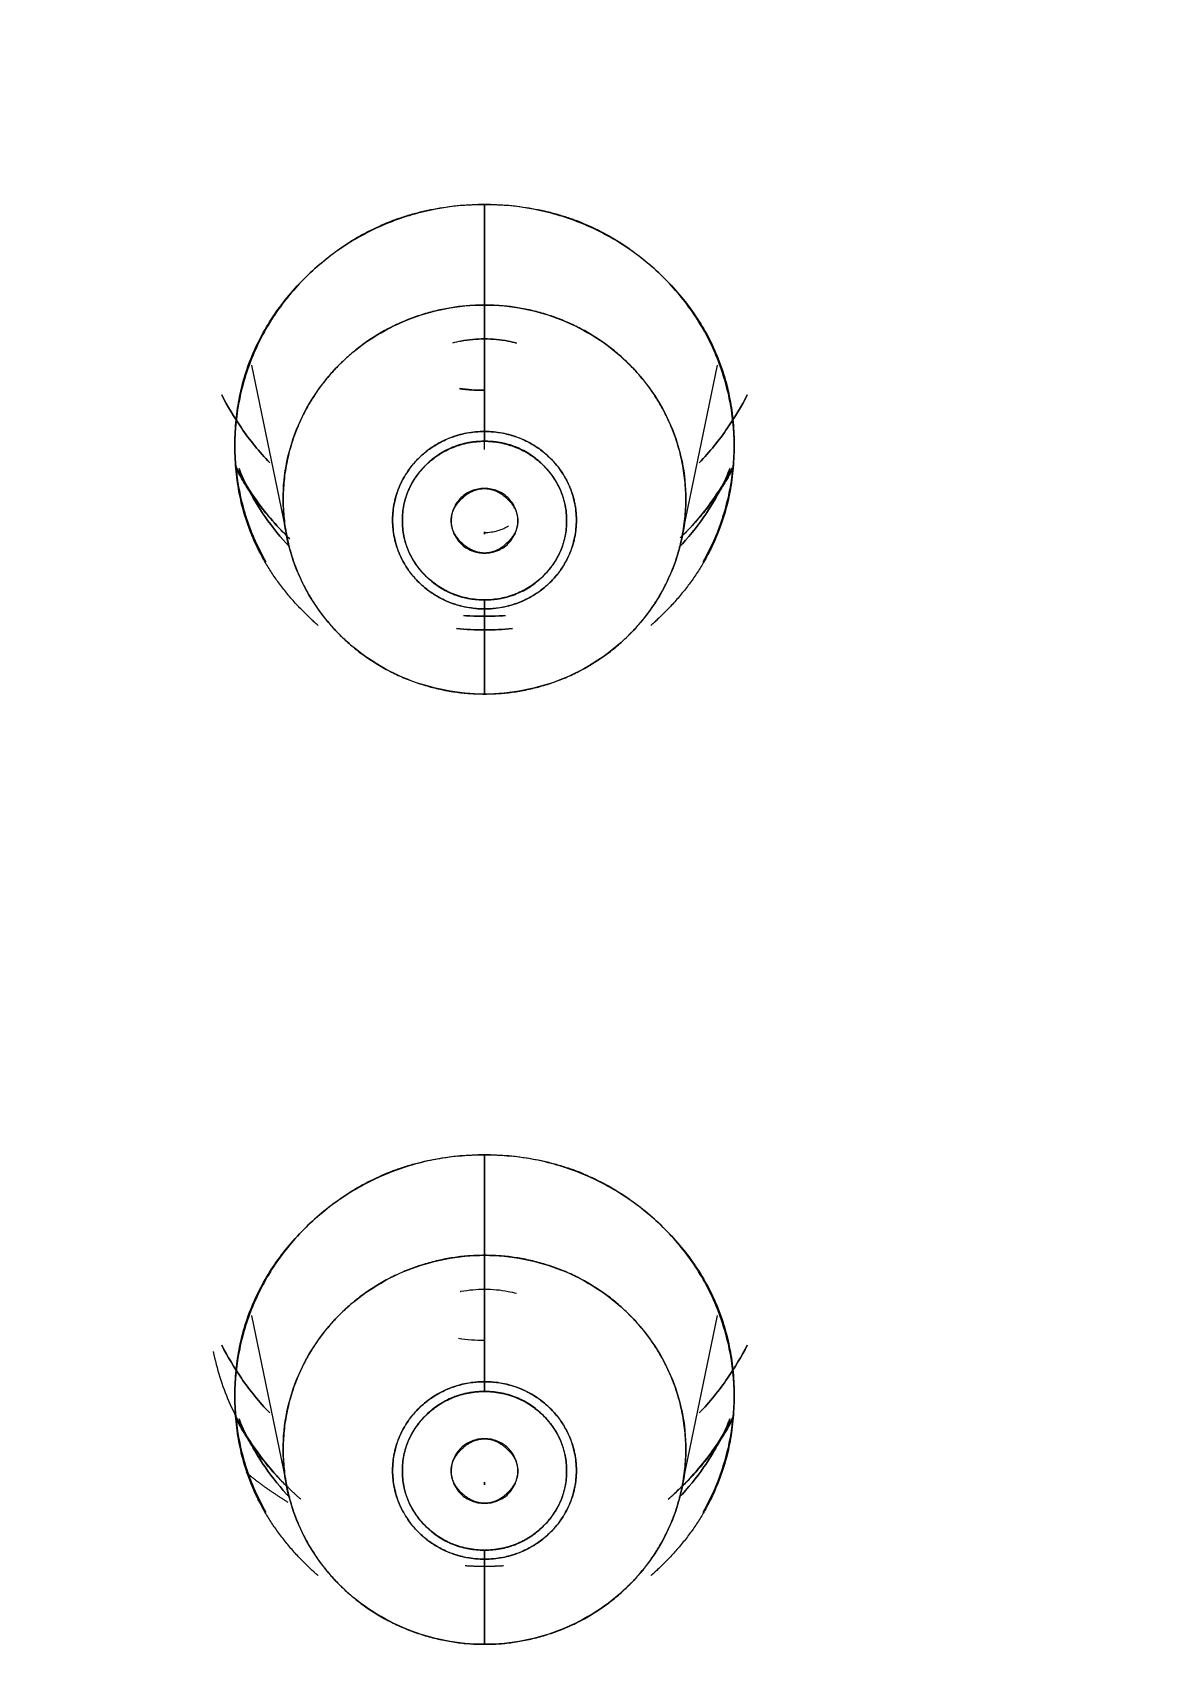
# Model space of a CAD drawing. Header units: inches. Extents: x 1105 to 1525, y -292 to 302.
# Drawn here: x 1216.67 to 1224.23, y 72.6 to 83.61 of the extents above; entities that cross this region are included whole.
import ezdxf

# ---------------------------------------------------------------- set-up
doc = ezdxf.new("R2010")
doc.units = ezdxf.units.IN
doc.header["$LTSCALE"] = 2.42
doc.header["$MEASUREMENT"] = 0
doc.header["$PDMODE"] = 3
doc.header["$PDSIZE"] = 0.3125
doc.layers.get('0').update_dxf_attribs({"linetype": 'CONTINUOUS'})
doc.layers.get('Defpoints').update_dxf_attribs({"linetype": 'CONTINUOUS'})
doc.layers.add('DIM', color=3, linetype='CONTINUOUS', lineweight=18)
doc.styles.get("Standard").update_dxf_attribs({"font": 'arial.ttf', "width": 0.8})
doc.dimstyles.new('ISO-25', dxfattribs={"dimtxt": 5, "dimasz": 2.5, "dimexe": 1.25, "dimexo": 0.625, "dimgap": 2, "dimtad": 1, "dimtih": 1, "dimtoh": 1, "dimdec": 1, "dimdsep": 46, "dimtxsty": 'Standard', "dimcen": 0, "dimclrd": 3, "dimclre": 3, "dimclrt": 4, "dimadec": 0, "dimazin": 0, "dimtfac": 1, "dimtdec": 1, "dimtmove": 0, "dimatfit": 3, "dimfxl": 1, "dimarcsym": 0})

# ---------------------------------------------------------------- blocks, each defined once
blk = doc.blocks.new('*D1')
at = {"layer": 'Defpoints', "color": 0, "transparency": 16777216}
for p in [(1211.201, 101.815), (1211.201, -172.578), (1309.638, -172.578)]:
    blk.add_point(p, dxfattribs=at)
at = {"layer": 'DIM', "color": 3, "lineweight": -2, "transparency": 16777216}
for p, q in [((1211.826, 101.815), (1310.888, 101.815)), ((1309.638, 96.815), (1309.638, -30.872)), ((1309.638, -167.578), (1309.638, -39.892)), ((1211.826, -172.578), (1310.888, -172.578))]:
    blk.add_line(p, q, dxfattribs=at)
at = {"layer": 'DIM', "color": 3, "transparency": 16777216}
for points in [[(1308.805, 96.815), (1310.472, 96.815), (1309.638, 101.815)], [(1308.805, -167.578), (1310.472, -167.578), (1309.638, -172.578)]]:
    blk.add_solid(points, dxfattribs=at)
at = {"layer": 'DIM', "color": 4, "transparency": 16777216, "insert": (1309.638, -35.382), "char_height": 5, "attachment_point": 5}
blk.add_mtext('274.4', dxfattribs=at)
blk = doc.blocks.new('*D3')
at = {"layer": 'Defpoints', "color": 0, "transparency": 16777216}
for p in [(1279.036, 140.16), (1143.365, 34.026), (1279.036, 34.019)]:
    blk.add_point(p, dxfattribs=at)
at = {"layer": 'DIM', "color": 3, "lineweight": -2, "transparency": 16777216}
for p, q in [((1143.365, 34.651), (1143.365, 141.41)), ((1279.036, 34.644), (1279.036, 141.41)), ((1148.365, 140.16), (1202.64, 140.16)), ((1274.036, 140.16), (1219.761, 140.16))]:
    blk.add_line(p, q, dxfattribs=at)
at = {"layer": 'DIM', "color": 3, "transparency": 16777216}
for points in [[(1148.365, 140.993), (1148.365, 139.326), (1143.365, 140.16)], [(1274.036, 140.993), (1274.036, 139.326), (1279.036, 140.16)]]:
    blk.add_solid(points, dxfattribs=at)
at = {"layer": 'DIM', "color": 4, "transparency": 16777216, "insert": (1211.201, 140.16), "char_height": 5, "attachment_point": 5}
blk.add_mtext('135.7', dxfattribs=at)

msp = doc.modelspace()

# ---------------------------------------------------------------- linework, layer by layer
at = {"linetype": 'Continuous', "lineweight": 18, "extrusion": (0, 1, 0)}
for p, q in [((1218.137, 81.376), (1218.376, 80.22)), ((1221.025, 80.22), (1221.264, 81.376)), ((1218.137, 75.001), (1218.376, 73.845)), ((1221.025, 73.845), (1221.264, 75.001))]:
    msp.add_line(p, q, dxfattribs=at)
at = {"linetype": 'Continuous', "lineweight": 18}
for points, degree, knots in [([(1211.201, 101.815), (1211.24, 101.815), (1211.334, 101.814), (1211.495, 101.814), (1211.699, 101.813), (1211.944, 101.811), (1212.231, 101.807), (1212.56, 101.801), (1212.931, 101.793), (1213.344, 101.781), (1213.798, 101.766), (1214.295, 101.745), (1214.833, 101.719), (1215.413, 101.686), (1216.035, 101.645), (1216.698, 101.595), (1217.402, 101.535), (1218.148, 101.464), (1218.934, 101.379), (1219.76, 101.281), (1220.627, 101.166), (1221.534, 101.035), (1222.48, 100.884), (1223.466, 100.713), (1224.489, 100.52), (1225.55, 100.302), (1226.649, 100.058), (1227.783, 99.786), (1228.953, 99.484), (1230.157, 99.15), (1231.395, 98.782), (1232.665, 98.377), (1233.965, 97.934), (1235.295, 97.45), (1237.281, 96.68), (1239.901, 95.552), (1243.109, 93.966), (1246.277, 92.182), (1249.39, 90.197), (1252.434, 88.008), (1255.392, 85.614), (1258.316, 82.951), (1261.167, 80.013), (1263.139, 77.7), (1264.154, 76.412), (1264.3, 76.226)], 3, [0, 0, 0, 0, 0.001942, 0.004566, 0.007871, 0.011858, 0.016527, 0.021878, 0.027911, 0.034627, 0.042025, 0.050107, 0.058872, 0.06832, 0.078451, 0.089264, 0.100761, 0.11294, 0.125802, 0.139346, 0.153574, 0.168483, 0.184076, 0.200351, 0.217309, 0.234949, 0.253272, 0.272278, 0.291966, 0.312337, 0.333391, 0.355128, 0.377547, 0.40065, 0.424435, 0.481944, 0.540492, 0.600079, 0.660704, 0.722369, 0.785072, 0.848814, 0.918267, 0.988229, 1, 1, 1, 1]), ([(1278.773, 32.316), (1278.773, 34.452), (1278.555, 38.724), (1277.581, 45.07), (1275.967, 51.293), (1273.729, 57.334), (1270.89, 63.134), (1267.475, 68.637), (1263.519, 73.79), (1259.058, 78.543), (1254.137, 82.852), (1248.802, 86.674), (1243.105, 89.972), (1237.101, 92.715), (1230.847, 94.877), (1224.405, 96.435), (1217.834, 97.377), (1213.412, 97.587), (1211.201, 97.587)], 3, [0, 0, 0, 0, 0.0625, 0.125, 0.1875, 0.25, 0.3125, 0.375, 0.4375, 0.5, 0.5625, 0.625, 0.6875, 0.75, 0.8125, 0.875, 0.9375, 1, 1, 1, 1]), ([(1211.201, 97.587), (1213.412, 97.587), (1217.834, 97.376), (1226.594, 96.122), (1237.226, 93.007), (1247.024, 87.949), (1254.135, 82.851), (1259.059, 78.544), (1263.517, 73.789), (1267.476, 68.637), (1270.888, 63.133), (1273.73, 57.334), (1275.594, 52.3), (1276.773, 48.182), (1277.744, 44.012), (1278.555, 38.724), (1278.773, 34.452), (1278.773, 32.316)], 3, [0, 0, 0, 0, 0.0625, 0.125, 0.25, 0.375, 0.4375, 0.5, 0.5625, 0.625, 0.6875, 0.75, 0.8125, 0.84375, 0.875, 0.9375, 1, 1, 1, 1]), ([(1195.817, 93.394), (1202.015, 94.846), (1208.388, 95.111), (1213.318, 95.316), (1218.223, 94.804), (1224.622, 94.135), (1230.757, 92.275), (1238.11, 90.045), (1244.729, 86.221), (1251.525, 82.295), (1257.155, 76.908), (1262.782, 71.525), (1266.914, 64.997), (1271.044, 58.472), (1273.44, 51.181), (1275.835, 43.891), (1276.356, 36.257), (1276.877, 28.632), (1275.497, 21.105), (1274.115, 13.574), (1270.908, 6.579), (1268.052, 0.347), (1263.883, -5.15), (1257.961, -12.96), (1249.886, -18.696), (1244.869, -22.26), (1239.241, -24.844)], 2, [0, 0, 0, 0.125, 0.125, 0.1875, 0.1875, 0.25, 0.25, 0.3125, 0.3125, 0.375, 0.375, 0.4375, 0.4375, 0.5, 0.5, 0.5625, 0.5625, 0.625, 0.625, 0.6875, 0.6875, 0.75, 0.75, 0.875, 0.875, 1, 1, 1]), ([(1239.241, -24.844), (1239.945, -24.521), (1241.272, -23.883), (1243.174, -22.889), (1245.001, -21.861), (1246.885, -20.721), (1248.901, -19.401), (1251.067, -17.862), (1253.381, -16.063), (1255.852, -13.947), (1258.478, -11.445), (1261.219, -8.502), (1263.993, -5.097), (1266.701, -1.233), (1269.256, 3.091), (1271.566, 7.863), (1273.516, 12.997), (1275.013, 18.357), (1276.016, 23.822), (1276.519, 29.339), (1276.519, 34.879), (1276.016, 40.4), (1275.013, 45.856), (1273.519, 51.206), (1271.546, 56.409), (1269.108, 61.424), (1266.224, 66.213), (1262.916, 70.741), (1259.21, 74.971), (1255.137, 78.868), (1250.725, 82.407), (1245.994, 85.568), (1241.004, 88.308), (1235.91, 90.561), (1230.9, 92.3), (1226.102, 93.564), (1221.565, 94.42), (1217.342, 94.931), (1213.501, 95.163), (1210.069, 95.186), (1207.014, 95.06), (1204.285, 94.831), (1201.84, 94.532), (1199.657, 94.187), (1197.676, 93.811), (1196.425, 93.537), (1195.817, 93.394)], 3, [0, 0, 0, 0, 0.012202, 0.023189, 0.033858, 0.045296, 0.057999, 0.071972, 0.087381, 0.104481, 0.123651, 0.145097, 0.168608, 0.193819, 0.220656, 0.249232, 0.279085, 0.309194, 0.339088, 0.368937, 0.398843, 0.428755, 0.458652, 0.488547, 0.518447, 0.548347, 0.57824, 0.608136, 0.638049, 0.667943, 0.697772, 0.727718, 0.757896, 0.787508, 0.81533, 0.841142, 0.865293, 0.887639, 0.907732, 0.925508, 0.941345, 0.955585, 0.96839, 0.979913, 0.990205, 1, 1, 1, 1]), ([(1275.847, 28.397), (1275.855, 28.506), (1276.042, 31.393), (1276.001, 37.08), (1274.791, 45.363), (1272.449, 53.418), (1269.02, 61.1), (1264.562, 68.273), (1259.157, 74.81), (1252.9, 80.594), (1245.902, 85.522), (1238.289, 89.508), (1230.196, 92.479), (1221.759, 94.387), (1213.124, 95.194), (1204.448, 94.882), (1198.741, 93.93), (1195.937, 93.274)], 3, [0, 0, 0, 0, 0.002813, 0.073998, 0.145197, 0.216398, 0.287593, 0.358788, 0.429985, 0.501178, 0.572361, 0.643545, 0.714738, 0.785869, 0.857235, 0.928659, 1, 1, 1, 1]), ([(1195.887, 93.19), (1196.492, 93.332), (1197.738, 93.605), (1199.71, 93.979), (1201.883, 94.322), (1204.316, 94.62), (1207.033, 94.848), (1210.074, 94.973), (1213.49, 94.95), (1217.314, 94.719), (1221.518, 94.21), (1226.034, 93.358), (1230.81, 92.1), (1235.796, 90.369), (1240.867, 88.127), (1245.834, 85.4), (1250.543, 82.252), (1254.935, 78.73), (1258.989, 74.851), (1262.678, 70.64), (1265.971, 66.134), (1268.842, 61.366), (1271.269, 56.374), (1273.233, 51.195), (1274.72, 45.87), (1275.718, 40.438), (1276.219, 34.943), (1276.219, 29.429), (1275.719, 23.937), (1274.72, 18.497), (1273.23, 13.162), (1271.289, 8.051), (1268.99, 3.302), (1266.446, -1.003), (1263.75, -4.849), (1260.989, -8.238), (1258.26, -11.168), (1255.647, -13.658), (1253.187, -15.765), (1250.884, -17.555), (1248.728, -19.088), (1246.721, -20.401), (1244.846, -21.536), (1243.027, -22.56), (1241.133, -23.549), (1239.813, -24.184), (1239.113, -24.505)], 3, [0, 0, 0, 0, 0.009795, 0.020087, 0.03161, 0.044415, 0.058655, 0.074492, 0.092268, 0.112361, 0.134707, 0.158858, 0.18467, 0.212492, 0.242104, 0.272282, 0.302228, 0.332057, 0.361951, 0.391864, 0.42176, 0.451653, 0.481553, 0.511453, 0.541348, 0.571245, 0.601157, 0.631063, 0.660912, 0.690806, 0.720915, 0.750768, 0.779344, 0.806181, 0.831392, 0.854903, 0.876349, 0.895519, 0.912619, 0.928028, 0.942001, 0.954704, 0.966142, 0.976811, 0.987798, 1, 1, 1, 1]), ([(1238.926, -24.204), (1244.594, -21.601), (1249.636, -17.993), (1253.679, -15.099), (1257.214, -11.632), (1261.748, -7.184), (1265.281, -1.952), (1269.377, 4.114), (1271.926, 10.932), (1274.313, 17.314), (1275.221, 24.04), (1276.204, 31.32), (1275.41, 38.624), (1274.478, 47.195), (1271.171, 55.203), (1268.094, 62.655), (1263.166, 69.11), (1259.017, 74.545), (1253.753, 79.002), (1248.176, 83.723), (1241.629, 87.101), (1235.346, 90.344), (1228.485, 92.185), (1218.496, 94.865), (1208.135, 94.39), (1201.98, 94.108), (1195.989, 92.705)], 2, [0, 0, 0, 0.125, 0.125, 0.1875, 0.1875, 0.25, 0.25, 0.3125, 0.3125, 0.375, 0.375, 0.4375, 0.4375, 0.5, 0.5, 0.5625, 0.5625, 0.625, 0.625, 0.6875, 0.6875, 0.75, 0.75, 0.875, 0.875, 1, 1, 1]), ([(1195.989, 92.705), (1196.681, 92.867), (1198.001, 93.154), (1199.941, 93.514), (1201.848, 93.812), (1203.864, 94.068), (1206.081, 94.278), (1208.538, 94.424), (1211.258, 94.481), (1214.287, 94.415), (1217.665, 94.179), (1221.39, 93.718), (1225.413, 92.977), (1229.663, 91.91), (1234.077, 90.476), (1238.587, 88.642), (1243.083, 86.403), (1247.409, 83.81), (1251.422, 80.959), (1255.075, 77.927), (1258.424, 74.708), (1261.577, 71.202), (1264.604, 67.271), (1267.483, 62.819), (1270.107, 57.845), (1272.33, 52.456), (1274.036, 46.829), (1275.168, 41.173), (1275.735, 35.705), (1275.811, 30.574), (1275.491, 25.797), (1274.836, 21.258), (1273.845, 16.787), (1272.478, 12.274), (1270.697, 7.727), (1268.522, 3.274), (1266.041, -0.911), (1263.375, -4.71), (1260.618, -8.09), (1257.835, -11.072), (1255.092, -13.667), (1252.471, -15.879), (1250.029, -17.736), (1247.779, -19.294), (1245.71, -20.607), (1243.81, -21.721), (1242.074, -22.664), (1240.467, -23.48), (1239.433, -23.971), (1238.926, -24.204)], 3, [0, 0, 0, 0, 0.011269, 0.021419, 0.031278, 0.041852, 0.053605, 0.066538, 0.08081, 0.096678, 0.114498, 0.1344, 0.156117, 0.179301, 0.203861, 0.229789, 0.256714, 0.283873, 0.310306, 0.335514, 0.360061, 0.38505, 0.41157, 0.440282, 0.471001, 0.502948, 0.535235, 0.566974, 0.597228, 0.625207, 0.651, 0.675617, 0.700265, 0.725877, 0.752635, 0.779868, 0.806498, 0.831609, 0.855023, 0.876985, 0.897373, 0.915773, 0.93207, 0.946569, 0.959582, 0.971263, 0.981756, 0.991115, 1, 1, 1, 1]), ([(1219.701, 82.455), (1219.591, 82.455), (1219.481, 82.444), (1219.266, 82.403), (1219.161, 82.372), (1218.958, 82.291), (1218.861, 82.241), (1218.679, 82.123), (1218.594, 82.056), (1218.439, 81.906), (1218.369, 81.824), (1218.247, 81.648), (1218.196, 81.554), (1218.112, 81.358), (1218.08, 81.257), (1218.037, 81.049), (1218.026, 80.943), (1218.026, 80.731), (1218.037, 80.625), (1218.08, 80.418), (1218.112, 80.316), (1218.177, 80.163), (1218.204, 80.11), (1218.234, 80.057)], 3, [0, 0, 0, 0, 0.094677, 0.094677, 0.189354, 0.189354, 0.28403, 0.28403, 0.378707, 0.378707, 0.473384, 0.473384, 0.568061, 0.568061, 0.662738, 0.662738, 0.757414, 0.757414, 0.852091, 0.852091, 0.946768, 0.946768, 1, 1, 1, 1]), ([(1218.584, 79.631), (1218.55, 79.661), (1218.026, 80.166), (1218.026, 81.506), (1219.006, 82.455), (1219.701, 82.455)], 2, [0, 0, 0, 0.022144, 0.348096, 0.674048, 1, 1, 1]), ([(1221.167, 80.057), (1221.197, 80.11), (1221.224, 80.163), (1221.289, 80.316), (1221.321, 80.418), (1221.364, 80.625), (1221.375, 80.731), (1221.375, 80.943), (1221.364, 81.049), (1221.321, 81.257), (1221.289, 81.358), (1221.206, 81.554), (1221.154, 81.648), (1221.032, 81.824), (1220.962, 81.906), (1220.807, 82.056), (1220.722, 82.123), (1220.54, 82.241), (1220.443, 82.291), (1220.24, 82.372), (1220.135, 82.403), (1219.92, 82.444), (1219.81, 82.455), (1219.701, 82.455)], 3, [0, 0, 0, 0, 0.053232, 0.053232, 0.147909, 0.147909, 0.242586, 0.242586, 0.337262, 0.337262, 0.431939, 0.431939, 0.526616, 0.526616, 0.621293, 0.621293, 0.71597, 0.71597, 0.810646, 0.810646, 0.905323, 0.905323, 1, 1, 1, 1]), ([(1219.701, 82.455), (1220.394, 82.455), (1221.375, 81.508), (1221.375, 80.168), (1220.851, 79.661), (1220.817, 79.631)], 2, [0, 0, 0, 0.325952, 0.651904, 0.977856, 1, 1, 1]), ([(1219.701, 79.17), (1219.612, 79.17), (1219.524, 79.179), (1219.35, 79.212), (1219.265, 79.237), (1219.102, 79.302), (1219.024, 79.343), (1218.877, 79.438), (1218.808, 79.492), (1218.683, 79.613), (1218.627, 79.679), (1218.528, 79.821), (1218.486, 79.897), (1218.419, 80.055), (1218.393, 80.137), (1218.358, 80.304), (1218.35, 80.39), (1218.35, 80.561), (1218.358, 80.646), (1218.393, 80.813), (1218.419, 80.896), (1218.486, 81.053), (1218.528, 81.129), (1218.627, 81.271), (1218.683, 81.337), (1218.808, 81.458), (1218.877, 81.513), (1219.024, 81.607), (1219.102, 81.648), (1219.265, 81.713), (1219.35, 81.738), (1219.524, 81.772), (1219.612, 81.78), (1219.701, 81.78)], 3, [0, 0, 0, 0, 0.0625, 0.0625, 0.125, 0.125, 0.1875, 0.1875, 0.25, 0.25, 0.3125, 0.3125, 0.375, 0.375, 0.4375, 0.4375, 0.5, 0.5, 0.5625, 0.5625, 0.625, 0.625, 0.6875, 0.6875, 0.75, 0.75, 0.8125, 0.8125, 0.875, 0.875, 0.9375, 0.9375, 1, 1, 1, 1]), ([(1219.701, 81.78), (1219.789, 81.78), (1219.877, 81.772), (1220.051, 81.738), (1220.136, 81.713), (1220.299, 81.648), (1220.377, 81.607), (1220.524, 81.513), (1220.593, 81.458), (1220.718, 81.337), (1220.775, 81.271), (1220.873, 81.129), (1220.915, 81.053), (1220.982, 80.896), (1221.008, 80.813), (1221.043, 80.646), (1221.051, 80.561), (1221.051, 80.39), (1221.043, 80.304), (1221.008, 80.137), (1220.982, 80.055), (1220.915, 79.897), (1220.873, 79.821), (1220.775, 79.679), (1220.718, 79.613), (1220.593, 79.492), (1220.524, 79.438), (1220.377, 79.343), (1220.299, 79.302), (1220.136, 79.237), (1220.051, 79.212), (1219.877, 79.179), (1219.789, 79.17), (1219.701, 79.17)], 3, [0, 0, 0, 0, 0.0625, 0.0625, 0.125, 0.125, 0.1875, 0.1875, 0.25, 0.25, 0.3125, 0.3125, 0.375, 0.375, 0.4375, 0.4375, 0.5, 0.5, 0.5625, 0.5625, 0.625, 0.625, 0.6875, 0.6875, 0.75, 0.75, 0.8125, 0.8125, 0.875, 0.875, 0.9375, 0.9375, 1, 1, 1, 1]), ([(1219.701, 81.553), (1219.648, 81.553), (1219.595, 81.548), (1219.523, 81.534), (1219.504, 81.53), (1219.485, 81.525)], 3, [0, 0, 0, 0, 0.729394, 0.729394, 1, 1, 1, 1]), ([(1219.537, 81.537), (1219.539, 81.537), (1219.541, 81.538), (1219.595, 81.548), (1219.648, 81.553), (1219.701, 81.553)], 3, [0, 0, 0, 0, 0.033117, 0.033117, 1, 1, 1, 1]), ([(1219.701, 81.553), (1219.754, 81.553), (1219.807, 81.548), (1219.878, 81.534), (1219.897, 81.53), (1219.916, 81.525)], 3, [0, 0, 0, 0, 0.729394, 0.729394, 1, 1, 1, 1]), ([(1219.916, 81.525), (1219.897, 81.53), (1219.878, 81.534), (1219.807, 81.548), (1219.754, 81.553), (1219.701, 81.553)], 3, [0, 0, 0, 0, 0.270606, 0.270606, 1, 1, 1, 1]), ([(1217.938, 81.177), (1217.977, 81.101), (1218.021, 81.027), (1218.127, 80.873), (1218.19, 80.795), (1218.26, 80.722)], 3, [0, 0, 0, 0, 0.461241, 0.461241, 1, 1, 1, 1]), ([(1218.26, 80.722), (1218.19, 80.795), (1218.127, 80.873), (1218.021, 81.027), (1217.977, 81.101), (1217.938, 81.177)], 3, [0, 0, 0, 0, 0.538758, 0.538758, 1, 1, 1, 1]), ([(1221.141, 80.722), (1221.211, 80.795), (1221.274, 80.873), (1221.38, 81.027), (1221.424, 81.101), (1221.463, 81.177)], 3, [0, 0, 0, 0, 0.538758, 0.538758, 1, 1, 1, 1]), ([(1221.463, 81.177), (1221.424, 81.101), (1221.38, 81.027), (1221.274, 80.873), (1221.211, 80.795), (1221.141, 80.722)], 3, [0, 0, 0, 0, 0.461241, 0.461241, 1, 1, 1, 1]), ([(1219.701, 80.932), (1219.66, 80.932), (1219.62, 80.928), (1219.541, 80.913), (1219.502, 80.902), (1219.427, 80.872), (1219.391, 80.853), (1219.324, 80.81), (1219.293, 80.785), (1219.236, 80.73), (1219.21, 80.7), (1219.165, 80.635), (1219.146, 80.601), (1219.115, 80.528), (1219.104, 80.491), (1219.088, 80.415), (1219.084, 80.376), (1219.084, 80.298), (1219.088, 80.259), (1219.104, 80.182), (1219.115, 80.145), (1219.146, 80.073), (1219.165, 80.038), (1219.21, 79.973), (1219.236, 79.943), (1219.293, 79.888), (1219.324, 79.863), (1219.391, 79.82), (1219.427, 79.801), (1219.502, 79.771), (1219.541, 79.76), (1219.62, 79.745), (1219.66, 79.741), (1219.701, 79.741)], 3, [0, 0, 0, 0, 0.0625, 0.0625, 0.125, 0.125, 0.1875, 0.1875, 0.25, 0.25, 0.3125, 0.3125, 0.375, 0.375, 0.4375, 0.4375, 0.5, 0.5, 0.5625, 0.5625, 0.625, 0.625, 0.6875, 0.6875, 0.75, 0.75, 0.8125, 0.8125, 0.875, 0.875, 0.9375, 0.9375, 1, 1, 1, 1]), ([(1219.701, 79.741), (1219.741, 79.741), (1219.781, 79.745), (1219.86, 79.76), (1219.899, 79.771), (1219.974, 79.801), (1220.01, 79.82), (1220.077, 79.863), (1220.108, 79.888), (1220.165, 79.943), (1220.191, 79.973), (1220.236, 80.038), (1220.255, 80.073), (1220.286, 80.145), (1220.297, 80.182), (1220.313, 80.259), (1220.317, 80.298), (1220.317, 80.376), (1220.313, 80.415), (1220.297, 80.491), (1220.286, 80.528), (1220.255, 80.601), (1220.236, 80.635), (1220.191, 80.7), (1220.165, 80.73), (1220.108, 80.785), (1220.077, 80.81), (1220.01, 80.853), (1219.974, 80.872), (1219.899, 80.902), (1219.86, 80.913), (1219.781, 80.928), (1219.741, 80.932), (1219.701, 80.932)], 3, [0, 0, 0, 0, 0.0625, 0.0625, 0.125, 0.125, 0.1875, 0.1875, 0.25, 0.25, 0.3125, 0.3125, 0.375, 0.375, 0.4375, 0.4375, 0.5, 0.5, 0.5625, 0.5625, 0.625, 0.625, 0.6875, 0.6875, 0.75, 0.75, 0.8125, 0.8125, 0.875, 0.875, 0.9375, 0.9375, 1, 1, 1, 1]), ([(1219.701, 79.802), (1219.664, 79.802), (1219.628, 79.805), (1219.558, 79.819), (1219.523, 79.829), (1219.456, 79.856), (1219.424, 79.872), (1219.365, 79.911), (1219.337, 79.933), (1219.286, 79.982), (1219.263, 80.009), (1219.223, 80.067), (1219.205, 80.098), (1219.178, 80.162), (1219.167, 80.196), (1219.153, 80.264), (1219.15, 80.299), (1219.15, 80.368), (1219.153, 80.403), (1219.167, 80.472), (1219.178, 80.505), (1219.205, 80.569), (1219.223, 80.6), (1219.263, 80.658), (1219.286, 80.685), (1219.337, 80.734), (1219.365, 80.757), (1219.424, 80.795), (1219.456, 80.812), (1219.523, 80.838), (1219.558, 80.849), (1219.628, 80.862), (1219.664, 80.866), (1219.701, 80.866)], 3, [0, 0, 0, 0, 0.0625, 0.0625, 0.125, 0.125, 0.1875, 0.1875, 0.25, 0.25, 0.3125, 0.3125, 0.375, 0.375, 0.4375, 0.4375, 0.5, 0.5, 0.5625, 0.5625, 0.625, 0.625, 0.6875, 0.6875, 0.75, 0.75, 0.8125, 0.8125, 0.875, 0.875, 0.9375, 0.9375, 1, 1, 1, 1]), ([(1219.701, 80.866), (1219.737, 80.866), (1219.773, 80.862), (1219.843, 80.849), (1219.878, 80.838), (1219.945, 80.812), (1219.977, 80.795), (1220.036, 80.757), (1220.064, 80.734), (1220.115, 80.685), (1220.138, 80.658), (1220.178, 80.6), (1220.196, 80.569), (1220.223, 80.505), (1220.234, 80.472), (1220.248, 80.403), (1220.251, 80.368), (1220.251, 80.299), (1220.248, 80.264), (1220.234, 80.196), (1220.223, 80.162), (1220.196, 80.098), (1220.178, 80.067), (1220.138, 80.009), (1220.115, 79.982), (1220.064, 79.933), (1220.036, 79.911), (1219.977, 79.872), (1219.945, 79.856), (1219.878, 79.829), (1219.843, 79.819), (1219.773, 79.805), (1219.737, 79.802), (1219.701, 79.802)], 3, [0, 0, 0, 0, 0.0625, 0.0625, 0.125, 0.125, 0.1875, 0.1875, 0.25, 0.25, 0.3125, 0.3125, 0.375, 0.375, 0.4375, 0.4375, 0.5, 0.5, 0.5625, 0.5625, 0.625, 0.625, 0.6875, 0.6875, 0.75, 0.75, 0.8125, 0.8125, 0.875, 0.875, 0.9375, 0.9375, 1, 1, 1, 1]), ([(1218.035, 80.694), (1218.071, 80.623), (1218.112, 80.554), (1218.225, 80.391), (1218.303, 80.3), (1218.391, 80.215), (1218.393, 80.213), (1218.395, 80.211)], 3, [0, 0, 0, 0, 0.396762, 0.396762, 0.98543, 0.98543, 1, 1, 1, 1]), ([(1218.395, 80.211), (1218.392, 80.214), (1218.17, 80.428), (1218.039, 80.675)], 2, [0, 0, 0, 0.014518, 1, 1, 1]), ([(1218.054, 80.683), (1218.057, 80.674), (1218.061, 80.665), (1218.109, 80.552), (1218.164, 80.453), (1218.278, 80.288), (1218.334, 80.22), (1218.394, 80.156)], 3, [0, 0, 0, 0, 0.047306, 0.047306, 0.584868, 0.584868, 1, 1, 1, 1]), ([(1218.394, 80.156), (1218.334, 80.22), (1218.278, 80.288), (1218.164, 80.453), (1218.109, 80.552), (1218.061, 80.665), (1218.057, 80.674), (1218.054, 80.683)], 3, [0, 0, 0, 0, 0.415133, 0.415133, 0.952695, 0.952695, 1, 1, 1, 1]), ([(1221.005, 80.154), (1221.066, 80.218), (1221.122, 80.287), (1221.237, 80.453), (1221.292, 80.552), (1221.34, 80.665), (1221.344, 80.674), (1221.347, 80.683)], 3, [0, 0, 0, 0, 0.417513, 0.417513, 0.952273, 0.952273, 1, 1, 1, 1]), ([(1221.347, 80.683), (1221.344, 80.674), (1221.34, 80.665), (1221.292, 80.552), (1221.237, 80.453), (1221.122, 80.287), (1221.066, 80.218), (1221.005, 80.154)], 3, [0, 0, 0, 0, 0.047728, 0.047728, 0.582487, 0.582487, 1, 1, 1, 1]), ([(1221.013, 80.218), (1221.099, 80.3), (1221.176, 80.391), (1221.288, 80.553), (1221.329, 80.621), (1221.365, 80.691)], 3, [0, 0, 0, 0, 0.599369, 0.599369, 1, 1, 1, 1]), ([(1219.701, 80.549), (1219.671, 80.55), (1219.642, 80.544), (1219.588, 80.523), (1219.563, 80.507), (1219.522, 80.467), (1219.505, 80.443), (1219.483, 80.391), (1219.477, 80.362), (1219.477, 80.305), (1219.482, 80.277), (1219.505, 80.224), (1219.521, 80.2), (1219.563, 80.159), (1219.587, 80.143), (1219.642, 80.121), (1219.671, 80.116), (1219.701, 80.116)], 3, [0, 0, 0, 0, 0.125, 0.125, 0.25, 0.25, 0.375, 0.375, 0.5, 0.5, 0.625, 0.625, 0.75, 0.75, 0.875, 0.875, 1, 1, 1, 1]), ([(1219.701, 80.116), (1219.62, 80.117), (1219.478, 80.25), (1219.477, 80.333), (1219.476, 80.411), (1219.549, 80.482), (1219.618, 80.548), (1219.701, 80.549)], 2, [0, 0, 0, 0.25, 0.5, 0.5, 0.75, 0.75, 1, 1, 1]), ([(1219.701, 80.116), (1219.73, 80.116), (1219.759, 80.121), (1219.814, 80.143), (1219.839, 80.159), (1219.88, 80.2), (1219.896, 80.224), (1219.919, 80.277), (1219.925, 80.305), (1219.924, 80.362), (1219.918, 80.391), (1219.896, 80.443), (1219.879, 80.467), (1219.838, 80.507), (1219.813, 80.523), (1219.759, 80.544), (1219.73, 80.55), (1219.701, 80.549)], 3, [0, 0, 0, 0, 0.125, 0.125, 0.25, 0.25, 0.375, 0.375, 0.5, 0.5, 0.625, 0.625, 0.75, 0.75, 0.875, 0.875, 1, 1, 1, 1]), ([(1219.701, 80.549), (1219.781, 80.548), (1219.923, 80.415), (1219.924, 80.333), (1219.925, 80.254), (1219.852, 80.184), (1219.783, 80.117), (1219.701, 80.116)], 2, [0, 0, 0, 0.25, 0.5, 0.5, 0.75, 0.75, 1, 1, 1]), ([(1219.701, 80.254), (1219.716, 80.254), (1219.746, 80.256), (1219.79, 80.266), (1219.828, 80.28), (1219.851, 80.292), (1219.862, 80.298)], 3, [0, 0, 0, 0, 0.275637, 0.53006, 0.784551, 1, 1, 1, 1]), ([(1219.701, 79.6), (1219.701, 79.607), (1219.701, 79.61), (1219.701, 79.611), (1219.701, 79.609), (1219.701, 79.598), (1219.701, 79.59), (1219.701, 79.579), (1219.701, 79.579), (1219.701, 79.579)], 3, [0, 0, 0, 0, 0.33332, 0.33332, 0.666639, 0.666639, 0.999959, 0.999959, 1, 1, 1, 1]), ([(1219.701, 79.604), (1219.701, 79.604), (1219.701, 79.604), (1219.701, 79.609), (1219.701, 79.611), (1219.701, 79.61), (1219.701, 79.607), (1219.701, 79.6)], 3, [0, 0, 0, 0, 0.000072, 0.000072, 0.500036, 0.500036, 1, 1, 1, 1]), ([(1219.701, 76.079), (1219.591, 76.079), (1219.481, 76.069), (1219.266, 76.028), (1219.161, 75.997), (1218.958, 75.916), (1218.861, 75.866), (1218.679, 75.748), (1218.594, 75.681), (1218.439, 75.531), (1218.369, 75.449), (1218.247, 75.273), (1218.196, 75.179), (1218.112, 74.983), (1218.08, 74.881), (1218.037, 74.674), (1218.026, 74.568), (1218.026, 74.356), (1218.037, 74.25), (1218.08, 74.043), (1218.112, 73.941), (1218.177, 73.788), (1218.204, 73.734), (1218.234, 73.682)], 3, [0, 0, 0, 0, 0.094677, 0.094677, 0.189354, 0.189354, 0.28403, 0.28403, 0.378707, 0.378707, 0.473384, 0.473384, 0.568061, 0.568061, 0.662738, 0.662738, 0.757414, 0.757414, 0.852091, 0.852091, 0.946768, 0.946768, 1, 1, 1, 1]), ([(1218.584, 73.256), (1218.55, 73.286), (1218.026, 73.791), (1218.026, 75.131), (1219.006, 76.079), (1219.701, 76.079)], 2, [0, 0, 0, 0.022144, 0.348096, 0.674048, 1, 1, 1]), ([(1219.701, 76.079), (1220.394, 76.079), (1221.375, 75.133), (1221.375, 73.793), (1220.851, 73.286), (1220.817, 73.256)], 2, [0, 0, 0, 0.325952, 0.651904, 0.977856, 1, 1, 1]), ([(1221.167, 73.682), (1221.197, 73.734), (1221.224, 73.788), (1221.289, 73.941), (1221.321, 74.043), (1221.364, 74.25), (1221.375, 74.356), (1221.375, 74.568), (1221.364, 74.674), (1221.321, 74.881), (1221.289, 74.983), (1221.206, 75.179), (1221.154, 75.273), (1221.032, 75.449), (1220.962, 75.531), (1220.807, 75.681), (1220.722, 75.748), (1220.54, 75.866), (1220.443, 75.916), (1220.24, 75.997), (1220.135, 76.028), (1219.92, 76.069), (1219.81, 76.079), (1219.701, 76.079)], 3, [0, 0, 0, 0, 0.053232, 0.053232, 0.147909, 0.147909, 0.242586, 0.242586, 0.337262, 0.337262, 0.431939, 0.431939, 0.526616, 0.526616, 0.621293, 0.621293, 0.71597, 0.71597, 0.810646, 0.810646, 0.905323, 0.905323, 1, 1, 1, 1]), ([(1219.701, 72.795), (1219.612, 72.795), (1219.524, 72.804), (1219.35, 72.837), (1219.265, 72.862), (1219.102, 72.927), (1219.024, 72.968), (1218.877, 73.063), (1218.808, 73.117), (1218.683, 73.238), (1218.627, 73.304), (1218.528, 73.446), (1218.486, 73.522), (1218.419, 73.68), (1218.393, 73.762), (1218.358, 73.929), (1218.35, 74.015), (1218.35, 74.185), (1218.358, 74.271), (1218.393, 74.438), (1218.419, 74.52), (1218.486, 74.678), (1218.528, 74.754), (1218.627, 74.896), (1218.683, 74.962), (1218.808, 75.083), (1218.877, 75.137), (1219.024, 75.232), (1219.102, 75.273), (1219.265, 75.338), (1219.35, 75.363), (1219.524, 75.396), (1219.612, 75.405), (1219.701, 75.405)], 3, [0, 0, 0, 0, 0.0625, 0.0625, 0.125, 0.125, 0.1875, 0.1875, 0.25, 0.25, 0.3125, 0.3125, 0.375, 0.375, 0.4375, 0.4375, 0.5, 0.5, 0.5625, 0.5625, 0.625, 0.625, 0.6875, 0.6875, 0.75, 0.75, 0.8125, 0.8125, 0.875, 0.875, 0.9375, 0.9375, 1, 1, 1, 1]), ([(1219.701, 75.405), (1219.789, 75.405), (1219.877, 75.396), (1220.051, 75.363), (1220.136, 75.338), (1220.299, 75.273), (1220.377, 75.232), (1220.524, 75.137), (1220.593, 75.083), (1220.718, 74.962), (1220.775, 74.896), (1220.873, 74.754), (1220.915, 74.678), (1220.982, 74.52), (1221.008, 74.438), (1221.043, 74.271), (1221.051, 74.185), (1221.051, 74.015), (1221.043, 73.929), (1221.008, 73.762), (1220.982, 73.68), (1220.915, 73.522), (1220.873, 73.446), (1220.775, 73.304), (1220.718, 73.238), (1220.593, 73.117), (1220.524, 73.063), (1220.377, 72.968), (1220.299, 72.927), (1220.136, 72.862), (1220.051, 72.837), (1219.877, 72.804), (1219.789, 72.795), (1219.701, 72.795)], 3, [0, 0, 0, 0, 0.0625, 0.0625, 0.125, 0.125, 0.1875, 0.1875, 0.25, 0.25, 0.3125, 0.3125, 0.375, 0.375, 0.4375, 0.4375, 0.5, 0.5, 0.5625, 0.5625, 0.625, 0.625, 0.6875, 0.6875, 0.75, 0.75, 0.8125, 0.8125, 0.875, 0.875, 0.9375, 0.9375, 1, 1, 1, 1]), ([(1219.537, 75.162), (1219.539, 75.162), (1219.541, 75.163), (1219.595, 75.173), (1219.648, 75.178), (1219.701, 75.178)], 3, [0, 0, 0, 0, 0.033117, 0.033117, 1, 1, 1, 1]), ([(1219.701, 75.178), (1219.754, 75.178), (1219.807, 75.173), (1219.878, 75.159), (1219.897, 75.155), (1219.916, 75.15)], 3, [0, 0, 0, 0, 0.729394, 0.729394, 1, 1, 1, 1]), ([(1217.881, 74.759), (1217.905, 74.644), (1217.94, 74.531), (1218.033, 74.315), (1218.09, 74.211), (1218.21, 74.038), (1218.268, 73.966), (1218.331, 73.899)], 3, [0, 0, 0, 0, 0.360011, 0.360011, 0.720924, 0.720924, 1, 1, 1, 1]), ([(1217.938, 74.802), (1217.977, 74.725), (1218.021, 74.652), (1218.127, 74.498), (1218.19, 74.42), (1218.26, 74.347)], 3, [0, 0, 0, 0, 0.461241, 0.461241, 1, 1, 1, 1]), ([(1218.26, 74.347), (1218.19, 74.42), (1218.127, 74.498), (1218.021, 74.652), (1217.977, 74.725), (1217.938, 74.802)], 3, [0, 0, 0, 0, 0.538758, 0.538758, 1, 1, 1, 1]), ([(1221.463, 74.802), (1221.424, 74.725), (1221.38, 74.652), (1221.274, 74.498), (1221.211, 74.42), (1221.141, 74.347)], 3, [0, 0, 0, 0, 0.461241, 0.461241, 1, 1, 1, 1]), ([(1221.141, 74.347), (1221.211, 74.42), (1221.274, 74.498), (1221.38, 74.652), (1221.424, 74.725), (1221.463, 74.802)], 3, [0, 0, 0, 0, 0.538758, 0.538758, 1, 1, 1, 1]), ([(1219.701, 74.557), (1219.66, 74.557), (1219.62, 74.553), (1219.541, 74.538), (1219.502, 74.527), (1219.427, 74.497), (1219.391, 74.478), (1219.324, 74.435), (1219.293, 74.41), (1219.236, 74.355), (1219.21, 74.325), (1219.165, 74.26), (1219.146, 74.225), (1219.115, 74.153), (1219.104, 74.116), (1219.088, 74.039), (1219.084, 74), (1219.084, 73.922), (1219.088, 73.883), (1219.104, 73.807), (1219.115, 73.77), (1219.146, 73.697), (1219.165, 73.663), (1219.21, 73.598), (1219.236, 73.568), (1219.293, 73.513), (1219.324, 73.488), (1219.391, 73.445), (1219.427, 73.426), (1219.502, 73.396), (1219.541, 73.385), (1219.62, 73.37), (1219.66, 73.366), (1219.701, 73.366)], 3, [0, 0, 0, 0, 0.0625, 0.0625, 0.125, 0.125, 0.1875, 0.1875, 0.25, 0.25, 0.3125, 0.3125, 0.375, 0.375, 0.4375, 0.4375, 0.5, 0.5, 0.5625, 0.5625, 0.625, 0.625, 0.6875, 0.6875, 0.75, 0.75, 0.8125, 0.8125, 0.875, 0.875, 0.9375, 0.9375, 1, 1, 1, 1]), ([(1219.701, 73.366), (1219.741, 73.366), (1219.781, 73.37), (1219.86, 73.385), (1219.899, 73.396), (1219.974, 73.426), (1220.01, 73.445), (1220.077, 73.488), (1220.108, 73.513), (1220.165, 73.568), (1220.191, 73.598), (1220.236, 73.663), (1220.255, 73.697), (1220.286, 73.77), (1220.297, 73.807), (1220.313, 73.883), (1220.317, 73.922), (1220.317, 74), (1220.313, 74.039), (1220.297, 74.116), (1220.286, 74.153), (1220.255, 74.225), (1220.236, 74.26), (1220.191, 74.325), (1220.165, 74.355), (1220.108, 74.41), (1220.077, 74.435), (1220.01, 74.478), (1219.974, 74.497), (1219.899, 74.527), (1219.86, 74.538), (1219.781, 74.553), (1219.741, 74.557), (1219.701, 74.557)], 3, [0, 0, 0, 0, 0.0625, 0.0625, 0.125, 0.125, 0.1875, 0.1875, 0.25, 0.25, 0.3125, 0.3125, 0.375, 0.375, 0.4375, 0.4375, 0.5, 0.5, 0.5625, 0.5625, 0.625, 0.625, 0.6875, 0.6875, 0.75, 0.75, 0.8125, 0.8125, 0.875, 0.875, 0.9375, 0.9375, 1, 1, 1, 1]), ([(1219.701, 73.427), (1219.664, 73.427), (1219.628, 73.43), (1219.558, 73.444), (1219.523, 73.454), (1219.456, 73.48), (1219.424, 73.497), (1219.365, 73.536), (1219.337, 73.558), (1219.286, 73.607), (1219.263, 73.634), (1219.223, 73.692), (1219.205, 73.723), (1219.178, 73.787), (1219.167, 73.821), (1219.153, 73.889), (1219.15, 73.924), (1219.15, 73.993), (1219.153, 74.028), (1219.167, 74.096), (1219.178, 74.13), (1219.205, 74.194), (1219.223, 74.225), (1219.263, 74.283), (1219.286, 74.31), (1219.337, 74.359), (1219.365, 74.382), (1219.424, 74.42), (1219.456, 74.437), (1219.523, 74.463), (1219.558, 74.474), (1219.628, 74.487), (1219.664, 74.491), (1219.701, 74.491)], 3, [0, 0, 0, 0, 0.0625, 0.0625, 0.125, 0.125, 0.1875, 0.1875, 0.25, 0.25, 0.3125, 0.3125, 0.375, 0.375, 0.4375, 0.4375, 0.5, 0.5, 0.5625, 0.5625, 0.625, 0.625, 0.6875, 0.6875, 0.75, 0.75, 0.8125, 0.8125, 0.875, 0.875, 0.9375, 0.9375, 1, 1, 1, 1]), ([(1219.701, 74.491), (1219.737, 74.491), (1219.773, 74.487), (1219.843, 74.474), (1219.878, 74.463), (1219.945, 74.437), (1219.977, 74.42), (1220.036, 74.382), (1220.064, 74.359), (1220.115, 74.31), (1220.138, 74.283), (1220.178, 74.225), (1220.196, 74.194), (1220.223, 74.13), (1220.234, 74.096), (1220.248, 74.028), (1220.251, 73.993), (1220.251, 73.924), (1220.248, 73.889), (1220.234, 73.821), (1220.223, 73.787), (1220.196, 73.723), (1220.178, 73.692), (1220.138, 73.634), (1220.115, 73.607), (1220.064, 73.558), (1220.036, 73.536), (1219.977, 73.497), (1219.945, 73.48), (1219.878, 73.454), (1219.843, 73.444), (1219.773, 73.43), (1219.737, 73.427), (1219.701, 73.427)], 3, [0, 0, 0, 0, 0.0625, 0.0625, 0.125, 0.125, 0.1875, 0.1875, 0.25, 0.25, 0.3125, 0.3125, 0.375, 0.375, 0.4375, 0.4375, 0.5, 0.5, 0.5625, 0.5625, 0.625, 0.625, 0.6875, 0.6875, 0.75, 0.75, 0.8125, 0.8125, 0.875, 0.875, 0.9375, 0.9375, 1, 1, 1, 1]), ([(1218.468, 73.769), (1218.427, 73.804), (1218.17, 74.053), (1218.039, 74.3)], 2, [0, 0, 0, 0.151001, 1, 1, 1]), ([(1218.054, 74.308), (1218.057, 74.299), (1218.061, 74.289), (1218.109, 74.177), (1218.164, 74.078), (1218.279, 73.912), (1218.335, 73.843), (1218.396, 73.779)], 3, [0, 0, 0, 0, 0.04709, 0.04709, 0.582208, 0.582208, 1, 1, 1, 1]), ([(1218.396, 73.779), (1218.335, 73.843), (1218.279, 73.912), (1218.164, 74.078), (1218.109, 74.177), (1218.061, 74.289), (1218.057, 74.299), (1218.054, 74.308)], 3, [0, 0, 0, 0, 0.417793, 0.417793, 0.95291, 0.95291, 1, 1, 1, 1]), ([(1220.933, 73.769), (1220.96, 73.793), (1220.987, 73.817), (1221.098, 73.925), (1221.176, 74.016), (1221.289, 74.179), (1221.33, 74.248), (1221.366, 74.319)], 3, [0, 0, 0, 0, 0.151723, 0.151723, 0.658308, 0.658308, 1, 1, 1, 1]), ([(1221.362, 74.3), (1221.232, 74.053), (1220.974, 73.804), (1220.933, 73.769)], 2, [0, 0, 0, 0.848769, 1, 1, 1]), ([(1221.005, 73.779), (1221.066, 73.843), (1221.122, 73.912), (1221.237, 74.078), (1221.292, 74.177), (1221.34, 74.29), (1221.344, 74.299), (1221.347, 74.308)], 3, [0, 0, 0, 0, 0.417513, 0.417513, 0.952273, 0.952273, 1, 1, 1, 1]), ([(1221.347, 74.308), (1221.344, 74.299), (1221.34, 74.29), (1221.292, 74.177), (1221.237, 74.078), (1221.122, 73.912), (1221.066, 73.843), (1221.005, 73.779)], 3, [0, 0, 0, 0, 0.047728, 0.047728, 0.582487, 0.582487, 1, 1, 1, 1]), ([(1219.701, 74.174), (1219.671, 74.175), (1219.642, 74.169), (1219.588, 74.148), (1219.563, 74.132), (1219.522, 74.092), (1219.505, 74.068), (1219.483, 74.016), (1219.477, 73.987), (1219.477, 73.93), (1219.482, 73.902), (1219.505, 73.849), (1219.521, 73.824), (1219.563, 73.784), (1219.587, 73.768), (1219.642, 73.746), (1219.671, 73.741), (1219.701, 73.741)], 3, [0, 0, 0, 0, 0.125, 0.125, 0.25, 0.25, 0.375, 0.375, 0.5, 0.5, 0.625, 0.625, 0.75, 0.75, 0.875, 0.875, 1, 1, 1, 1]), ([(1219.701, 73.741), (1219.62, 73.742), (1219.478, 73.875), (1219.477, 73.957), (1219.476, 74.036), (1219.549, 74.107), (1219.618, 74.173), (1219.701, 74.174)], 2, [0, 0, 0, 0.25, 0.5, 0.5, 0.75, 0.75, 1, 1, 1]), ([(1219.701, 73.741), (1219.73, 73.741), (1219.759, 73.746), (1219.814, 73.768), (1219.839, 73.784), (1219.88, 73.824), (1219.896, 73.849), (1219.919, 73.902), (1219.925, 73.93), (1219.924, 73.987), (1219.918, 74.016), (1219.896, 74.068), (1219.879, 74.092), (1219.838, 74.132), (1219.813, 74.148), (1219.759, 74.169), (1219.73, 74.175), (1219.701, 74.174)], 3, [0, 0, 0, 0, 0.125, 0.125, 0.25, 0.25, 0.375, 0.375, 0.5, 0.5, 0.625, 0.625, 0.75, 0.75, 0.875, 0.875, 1, 1, 1, 1]), ([(1219.701, 74.174), (1219.781, 74.173), (1219.923, 74.04), (1219.924, 73.957), (1219.925, 73.879), (1219.852, 73.808), (1219.783, 73.742), (1219.701, 73.741)], 2, [0, 0, 0, 0.25, 0.5, 0.5, 0.75, 0.75, 1, 1, 1]), ([(1219.701, 73.229), (1219.701, 73.229), (1219.701, 73.229), (1219.701, 73.234), (1219.701, 73.236), (1219.701, 73.235), (1219.701, 73.231), (1219.701, 73.225)], 3, [0, 0, 0, 0, 0.00001, 0.00001, 0.500005, 0.500005, 1, 1, 1, 1]), ([(1219.701, 73.225), (1219.701, 73.231), (1219.701, 73.235), (1219.701, 73.236), (1219.701, 73.234), (1219.701, 73.229), (1219.701, 73.229), (1219.701, 73.229)], 3, [0, 0, 0, 0, 0.499995, 0.499995, 0.99999, 0.99999, 1, 1, 1, 1])]:
    msp.add_open_spline(points, degree=degree, knots=knots, dxfattribs=at)
for points, degree in [([(1277.701, 32.107), (1277.701, 38.433), (1275.145, 50.843), (1270.132, 62.533), (1262.855, 73.054), (1253.592, 82.001), (1242.701, 89.031), (1230.599, 93.873), (1217.75, 96.342), (1211.201, 96.342)], 2), ([(1211.201, 96.342), (1213.377, 96.342), (1217.729, 96.135), (1224.195, 95.209), (1230.535, 93.675), (1236.69, 91.547), (1242.599, 88.848), (1248.205, 85.602), (1253.455, 81.841), (1258.299, 77.601), (1262.688, 72.923), (1266.582, 67.851), (1269.943, 62.436), (1272.737, 56.728), (1274.939, 50.784), (1276.528, 44.659), (1277.487, 38.414), (1277.701, 34.21), (1277.701, 32.107)], 3), ([(1219.701, 81.78), (1219.701, 82.005), (1219.701, 82.23), (1219.701, 82.455)], 3), ([(1219.701, 82.455), (1219.701, 82.23), (1219.701, 82.005), (1219.701, 81.78)], 3), ([(1219.701, 81.208), (1219.644, 81.208), (1219.587, 81.212), (1219.532, 81.22)], 3), ([(1219.532, 81.219), (1219.614, 81.208), (1219.701, 81.208)], 2), ([(1219.701, 80.866), (1219.701, 80.887), (1219.701, 80.91), (1219.701, 80.932)], 3), ([(1219.701, 80.932), (1219.701, 80.91), (1219.701, 80.887), (1219.701, 80.866)], 3), ([(1219.701, 80.866), (1219.473, 80.866), (1219.15, 80.555), (1219.149, 80.114), (1219.472, 79.802), (1219.701, 79.802)], 2), ([(1219.701, 79.802), (1219.928, 79.802), (1220.251, 80.112), (1220.252, 80.553), (1219.929, 80.866), (1219.701, 80.866)], 2), ([(1221.362, 80.675), (1221.232, 80.429), (1221.013, 80.218)], 2), ([(1219.701, 79.741), (1219.701, 79.759), (1219.701, 79.78), (1219.701, 79.802)], 3), ([(1219.701, 79.802), (1219.701, 79.78), (1219.701, 79.759), (1219.701, 79.741)], 3), ([(1219.56, 79.697), (1219.606, 79.694), (1219.653, 79.692), (1219.701, 79.692)], 3), ([(1219.701, 79.692), (1219.629, 79.692), (1219.56, 79.696)], 2), ([(1219.701, 79.692), (1219.748, 79.692), (1219.795, 79.694), (1219.841, 79.697)], 3), ([(1219.841, 79.696), (1219.772, 79.692), (1219.701, 79.692)], 2), ([(1219.513, 79.61), (1219.576, 79.603), (1219.638, 79.6), (1219.701, 79.6)], 3), ([(1219.701, 79.6), (1219.638, 79.6), (1219.576, 79.603), (1219.513, 79.61)], 3), ([(1219.701, 79.6), (1219.763, 79.6), (1219.826, 79.603), (1219.888, 79.61)], 3), ([(1219.888, 79.61), (1219.826, 79.603), (1219.763, 79.6), (1219.701, 79.6)], 3), ([(1219.701, 75.405), (1219.701, 75.63), (1219.701, 75.855), (1219.701, 76.079)], 3), ([(1219.701, 76.079), (1219.701, 75.855), (1219.701, 75.63), (1219.701, 75.405)], 3), ([(1219.701, 74.833), (1219.642, 74.833), (1219.584, 74.837), (1219.526, 74.846)], 3), ([(1219.701, 74.491), (1219.701, 74.512), (1219.701, 74.535), (1219.701, 74.557)], 3), ([(1219.701, 74.557), (1219.701, 74.535), (1219.701, 74.512), (1219.701, 74.491)], 3), ([(1219.701, 74.491), (1219.473, 74.491), (1219.15, 74.18), (1219.149, 73.739), (1219.472, 73.427), (1219.701, 73.427)], 2), ([(1219.701, 73.427), (1219.928, 73.427), (1220.251, 73.737), (1220.252, 74.178), (1219.929, 74.491), (1219.701, 74.491)], 2), ([(1218.103, 73.947), (1218.235, 73.838), (1218.381, 73.749)], 2), ([(1219.701, 73.879), (1219.701, 73.874), (1219.701, 73.869), (1219.701, 73.864)], 3), ([(1219.701, 73.864), (1219.701, 73.869), (1219.701, 73.874), (1219.701, 73.879)], 3), ([(1219.701, 73.366), (1219.701, 73.384), (1219.701, 73.405), (1219.701, 73.427)], 3), ([(1219.701, 73.427), (1219.701, 73.405), (1219.701, 73.384), (1219.701, 73.366)], 3), ([(1219.701, 73.317), (1219.636, 73.317), (1219.572, 73.321)], 2), ([(1219.829, 73.321), (1219.765, 73.317), (1219.701, 73.317)], 2)]:
    msp.add_open_spline(points, degree=degree, dxfattribs=at)
for points, weights in [([(1219.701, 81.78), (1218.864, 81.78), (1218.35, 81.195), (1218.35, 80.475), (1218.35, 79.755), (1218.864, 79.17), (1219.701, 79.17)], [1.07658400383, 0.941849442201, 1.05653471293, 1.42063981603, 1.05653471293, 0.941849442201, 1.07658400383]), ([(1219.701, 79.17), (1220.537, 79.17), (1221.051, 79.755), (1221.051, 80.475), (1221.051, 81.195), (1220.537, 81.78), (1219.701, 81.78)], [1.07658400383, 0.9418494422, 1.05653471293, 1.42063981603, 1.05653471293, 0.9418494422, 1.07658400383]), ([(1219.701, 79.741), (1219.319, 79.741), (1219.084, 80.008), (1219.084, 80.337), (1219.084, 80.665), (1219.319, 80.932), (1219.701, 80.932)], [1.07658400383, 0.941849442199, 1.05653471293, 1.42063981603, 1.05653471293, 0.941849442199, 1.07658400383]), ([(1219.701, 80.932), (1220.082, 80.932), (1220.317, 80.665), (1220.317, 80.337), (1220.317, 80.008), (1220.082, 79.741), (1219.701, 79.741)], [1.07658400383, 0.941849442201, 1.05653471293, 1.42063981603, 1.05653471293, 0.941849442201, 1.07658400383]), ([(1219.701, 75.405), (1218.864, 75.405), (1218.35, 74.82), (1218.35, 74.1), (1218.35, 73.38), (1218.864, 72.795), (1219.701, 72.795)], [1.07658400383, 0.941849442198, 1.05653471293, 1.42063981603, 1.05653471293, 0.941849442198, 1.07658400383]), ([(1219.701, 72.795), (1220.537, 72.795), (1221.051, 73.38), (1221.051, 74.1), (1221.051, 74.82), (1220.537, 75.405), (1219.701, 75.405)], [1.07658400383, 0.941849442201, 1.05653471293, 1.42063981603, 1.05653471293, 0.941849442201, 1.07658400383]), ([(1219.701, 73.366), (1219.319, 73.366), (1219.084, 73.633), (1219.084, 73.961), (1219.084, 74.29), (1219.319, 74.557), (1219.701, 74.557)], [1.07658400383, 0.941849442196, 1.05653471293, 1.42063981602, 1.05653471293, 0.941849442196, 1.07658400383]), ([(1219.701, 74.557), (1220.082, 74.557), (1220.317, 74.29), (1220.317, 73.961), (1220.317, 73.633), (1220.082, 73.366), (1219.701, 73.366)], [1.07658400384, 0.941849442204, 1.05653471294, 1.42063981604, 1.05653471294, 0.941849442204, 1.07658400384])]:
    msp.add_rational_spline(points, weights, degree=3, knots=[0, 0, 0, 0, 0.5, 0.5, 0.5, 1, 1, 1, 1], dxfattribs=at)
for points, weights in [([(1219.701, 80.932), (1219.701, 81.243), (1219.701, 81.534), (1219.701, 81.78)], [1.07658400383, 1.04568796523, 1.04568796524, 1.07658400384]), ([(1219.701, 81.78), (1219.701, 81.534), (1219.701, 81.243), (1219.701, 80.932)], [1.07658400384, 1.04568796523, 1.04568796523, 1.07658400383]), ([(1219.701, 81.343), (1219.701, 81.23), (1219.701, 81.117), (1219.701, 81.018)], [1.13496687014, 1.04746082246, 1.00250581919, 1.00010186033]), ([(1219.701, 80.811), (1219.701, 80.877), (1219.701, 81.088), (1219.701, 81.343)], [1.13496544494, 0.955011136277, 0.955011518354, 1.13496659117]), ([(1219.701, 80.254), (1219.701, 80.262), (1219.701, 80.258), (1219.701, 80.242)], [1.13496516596, 1.08558839618, 1.04975993002, 1.02747976746]), ([(1219.701, 80.242), (1219.701, 80.258), (1219.701, 80.262), (1219.701, 80.254)], [1.02747988143, 1.04976009416, 1.08558861533, 1.13496544494]), ([(1219.701, 79.17), (1219.701, 79.287), (1219.701, 79.483), (1219.701, 79.741)], [1.07658400383, 1.04568796523, 1.04568796523, 1.07658400384]), ([(1219.701, 79.741), (1219.701, 79.483), (1219.701, 79.287), (1219.701, 79.17)], [1.07658400384, 1.04568796523, 1.04568796523, 1.07658400383]), ([(1219.701, 75.405), (1219.701, 75.159), (1219.701, 74.868), (1219.701, 74.557)], [1.07658400383, 1.04568796523, 1.04568796523, 1.07658400384]), ([(1219.701, 74.557), (1219.701, 74.868), (1219.701, 75.159), (1219.701, 75.405)], [1.07658400384, 1.04568796523, 1.04568796523, 1.07658400383]), ([(1219.701, 74.968), (1219.701, 74.778), (1219.701, 74.602), (1219.701, 74.496)], [1.13496687022, 0.995192064376, 0.963982769739, 1.04133898631]), ([(1219.701, 74.496), (1219.701, 74.602), (1219.701, 74.778), (1219.701, 74.968)], [1.04133912796, 0.963982783109, 0.99519193753, 1.13496659122]), ([(1219.701, 73.879), (1219.701, 73.886), (1219.701, 73.883), (1219.701, 73.867)], [1.13496516596, 1.08558839619, 1.04975993002, 1.02747976747]), ([(1219.701, 73.867), (1219.701, 73.883), (1219.701, 73.886), (1219.701, 73.879)], [1.02747988143, 1.04976009415, 1.08558861532, 1.13496544493]), ([(1219.701, 73.366), (1219.701, 73.108), (1219.701, 72.912), (1219.701, 72.795)], [1.07658400384, 1.04568796523, 1.04568796523, 1.07658400384]), ([(1219.701, 72.795), (1219.701, 72.912), (1219.701, 73.108), (1219.701, 73.366)], [1.07658400384, 1.04568796523, 1.04568796523, 1.07658400384])]:
    msp.add_rational_spline(points, weights, degree=3, dxfattribs=at)

# ---------------------------------------------------------------- dimensions: what is measured, and where the dimension line sits
at = {"layer": 'DIM'}
dim = msp.add_linear_dim(base=(1279.036, 140.16), p1=(1143.365, 34.026), p2=(1279.036, 34.019), dimstyle='ISO-25', override={"dimasz": 5, "dimtad": 0}, dxfattribs=at)
dim.commit()
dim.dimension.update_dxf_attribs({"geometry": '*D3', "text_midpoint": (1211.201, 140.16)})
dim = msp.add_linear_dim(base=(1309.638, -172.578), p1=(1211.201, 101.815), p2=(1211.201, -172.578), angle=90, dimstyle='ISO-25', override={"dimasz": 5, "dimtad": 0}, dxfattribs=at)
dim.commit()
dim.dimension.update_dxf_attribs({"geometry": '*D1', "text_midpoint": (1309.638, -35.382)})

doc.saveas('drawing.dxf')
